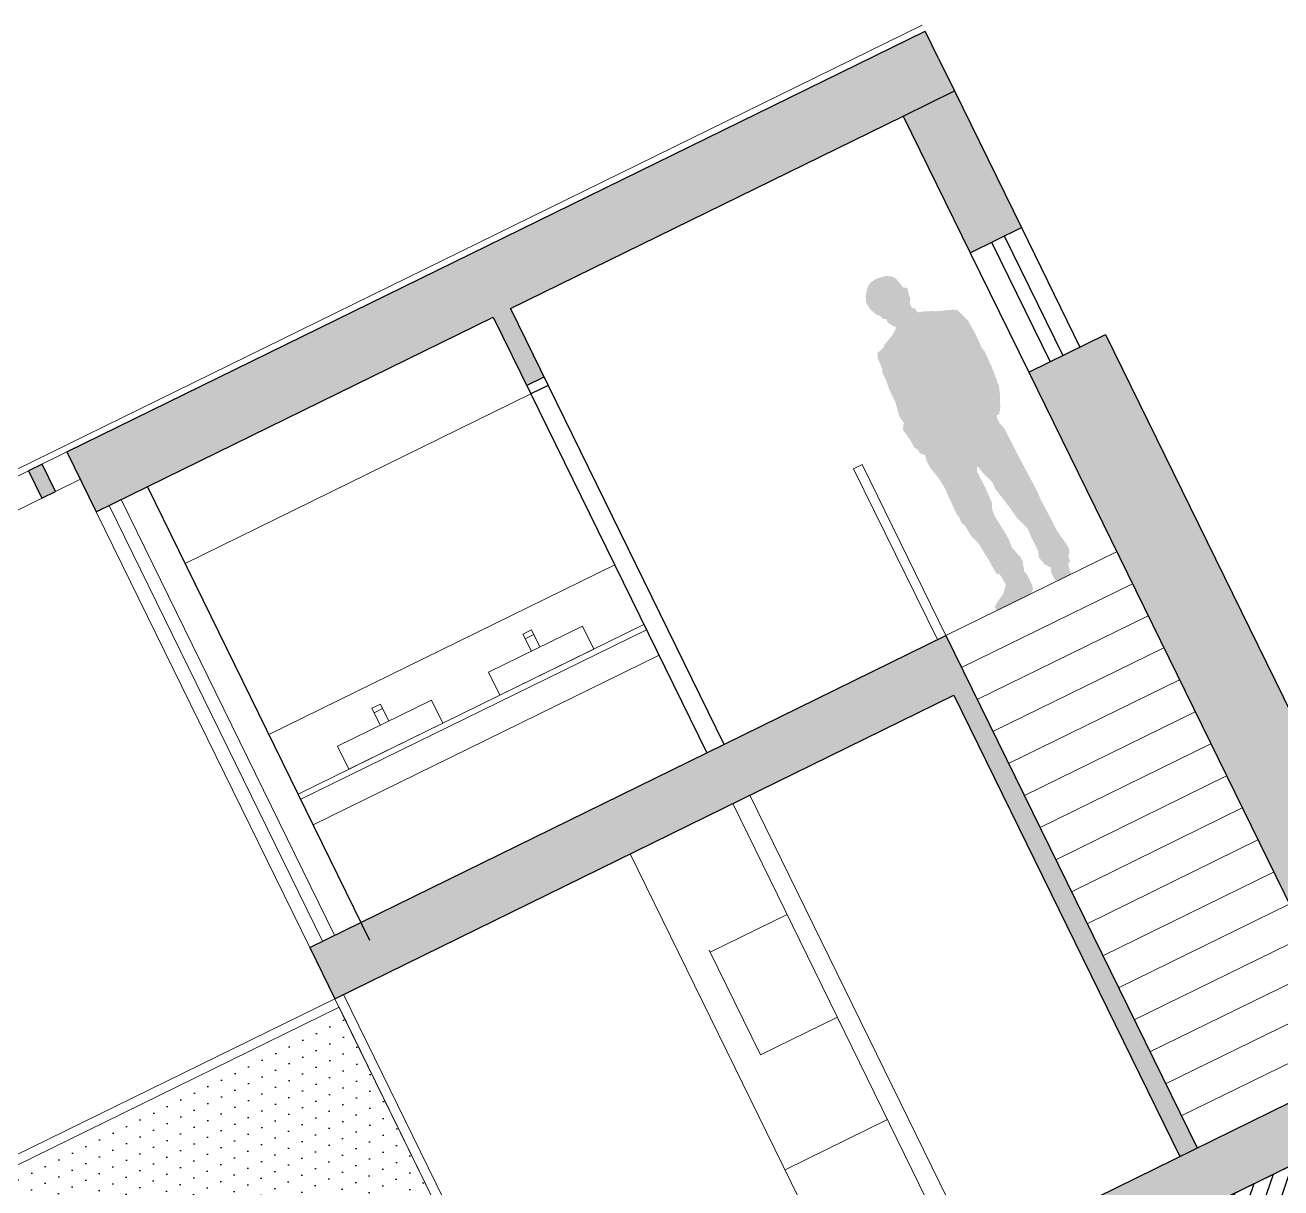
# Model space of a CAD drawing. Header units: millimetres. Extents: x 1754 to 2064, y 960 to 1845.
# Drawn here: x 2014.67 to 2021.28, y 1756.34 to 1762.45 of the extents above; entities that cross this region are included whole.
import ezdxf

# ---------------------------------------------------------------- set-up
doc = ezdxf.new("R2010")
doc.units = ezdxf.units.MM
for name, color, linetype in [('dveře', 3, 'Continuous'), ('FIGURE_SAGOME', 252, 'Continuous'), ('okna', 4, 'Continuous'), ('SRAFY', 3, 'Continuous'), ('ZARIZOVAKY', 251, 'Continuous'), ('ZDIVO', 1, 'Continuous')]:
    doc.layers.add(name, color=color, linetype=linetype)
doc.layers.add('FLOATING-WINDOWS', color=2, linetype='Continuous', plot=False)

msp = doc.modelspace()

# ---------------------------------------------------------------- hatches: boundary and pattern name
at = {"layer": 'dveře'}
msp.add_hatch(color=256, dxfattribs=at).paths.add_polyline_path([(2019.4763, 1762.2788), (2019.4058, 1762.4225), (2014.8938, 1760.2106), (2015.0479, 1759.8964), (2017.1355, 1760.9198), (2017.3116, 1760.5606), (2017.4014, 1760.6046), (2017.2253, 1760.9638), (2019.2905, 1761.9762), (2019.5599, 1762.1082)])
at = {"layer": 'FIGURE_SAGOME', "linetype": 'Continuous'}
msp.add_hatch(color=256, dxfattribs=at).paths.add_polyline_path([(2019.1123, 1761.0943), (2019.1003, 1761.0653), (2019.0983, 1761.0533), (2019.0934, 1761.0326), (2019.0959, 1760.9981), (2019.1069, 1760.9757), (2019.1218, 1760.9552), (2019.1525, 1760.9314), (2019.1706, 1760.9252), (2019.1763, 1760.9184), (2019.1807, 1760.9111), (2019.1877, 1760.9098), (2019.2017, 1760.9087), (2019.2111, 1760.8895), (2019.2327, 1760.8747), (2019.2489, 1760.8691), (2019.2543, 1760.8646), (2019.2439, 1760.8452), (2019.2345, 1760.8256), (2019.1891, 1760.7708), (2019.1891, 1760.7612), (2019.155, 1760.7302), (2019.1577, 1760.7021), (2019.1808, 1760.6468), (2019.1807, 1760.6277), (2019.2007, 1760.5883), (2019.2185, 1760.536), (2019.2511, 1760.4694), (2019.2709, 1760.3966), (2019.293, 1760.3645), (2019.2889, 1760.3276), (2019.3292, 1760.2712), (2019.3493, 1760.2334), (2019.3696, 1760.2211), (2019.3784, 1760.2032), (2019.4045, 1760.1954), (2019.4144, 1760.1621), (2019.4333, 1760.1269), (2019.4737, 1760.0769), (2019.5039, 1760.0314), (2019.5716, 1759.8836), (2019.5868, 1759.8656), (2019.5974, 1759.8375), (2019.6158, 1759.8227), (2019.6485, 1759.7689), (2019.6902, 1759.7259), (2019.7123, 1759.6874), (2019.7406, 1759.6426), (2019.7807, 1759.5705), (2019.7979, 1759.5678), (2019.8124, 1759.5448), (2019.8306, 1759.514), (2019.8181, 1759.4682), (2019.7865, 1759.4225), (2019.771, 1759.3959), (2019.7824, 1759.3792), (2019.7977, 1759.3804), (2019.9577, 1759.4588), (2019.9739, 1759.4906), (2019.9665, 1759.5155), (2019.9401, 1759.5693), (2019.9268, 1759.5834), (2019.9196, 1759.6306), (2019.9083, 1759.6569), (2019.8628, 1759.7076), (2019.8403, 1759.7632), (2019.7943, 1759.8375), (2019.7735, 1759.8702), (2019.7587, 1759.907), (2019.757, 1759.9428), (2019.7251, 1760.0176), (2019.678, 1760.1104), (2019.6782, 1760.1295), (2019.6859, 1760.1333), (2019.7105, 1760.0993), (2019.7586, 1760.053), (2019.7755, 1760.0153), (2019.8436, 1759.9281), (2019.8891, 1759.8646), (2019.9447, 1759.8093), (2019.9641, 1759.7633), (2020.0004, 1759.6893), (2020.004, 1759.6561), (2020.0349, 1759.6189), (2020.0654, 1759.6053), (2020.069, 1759.5753), (2020.0897, 1759.5363), (2020.1114, 1759.5342), (2020.1626, 1759.5593), (2020.1741, 1759.5649), (2020.1642, 1759.5982), (2020.158, 1759.6269), (2020.1689, 1759.6338), (2020.1596, 1759.6626), (2020.1649, 1759.6874), (2020.1637, 1759.6995), (2020.1499, 1759.7245), (2020.1386, 1759.7412), (2020.0969, 1759.8001), (2020.0737, 1759.8475), (2020.014, 1759.9595), (2019.9965, 1760.0017), (2019.8949, 1760.1929), (2019.8227, 1760.3337), (2019.798, 1760.3613), (2019.7836, 1760.3907), (2019.7837, 1760.4067), (2019.7946, 1760.4072), (2019.8006, 1760.4372), (2019.8004, 1760.5022), (2019.7945, 1760.5596), (2019.7845, 1760.5769), (2019.7814, 1760.5929), (2019.7545, 1760.6606), (2019.7188, 1760.74), (2019.703, 1760.7592), (2019.678, 1760.8168), (2019.6322, 1760.9004), (2019.5949, 1760.9377), (2019.5765, 1760.9557), (2019.5593, 1760.9583), (2019.5408, 1760.9572), (2019.4572, 1760.9496), (2019.4407, 1760.951), (2019.4018, 1760.9494), (2019.3724, 1760.9445), (2019.3628, 1760.9477), (2019.3502, 1760.967), (2019.3387, 1760.9645), (2019.3237, 1760.992), (2019.3256, 1760.9978), (2019.329, 1761.0169), (2019.3202, 1761.038), (2019.3128, 1761.0725), (2019.2994, 1761.0738), (2019.2899, 1761.0739), (2019.2785, 1761.0906), (2019.252, 1761.122), (2019.2272, 1761.1337), (2019.1979, 1761.1352), (2019.1532, 1761.1228), (2019.1263, 1761.1064)])
at = {"layer": 'SRAFY'}
h = msp.add_hatch(color=256, dxfattribs=at)
h.paths.add_polyline_path([(2019.2905, 1761.9762), (2019.5599, 1762.1082), (2019.912, 1761.3899), (2019.6427, 1761.2579)])
h.paths.add_polyline_path([(2019.9508, 1760.6293), (2020.3548, 1760.8274), (2022.1376, 1757.1909), (2021.7335, 1756.9928)])
h = msp.add_hatch(color=256, dxfattribs=at)
h.paths.add_polyline_path([(2010.8832, 1758.0664), (2010.8128, 1758.21), (2010.741, 1758.1748), (2010.8114, 1758.0312)])
h.paths.add_polyline_path([(2011.2424, 1758.2425), (2011.172, 1758.3861), (2011.1001, 1758.3509), (2011.1706, 1758.2072)])
h.paths.add_polyline_path([(2011.6016, 1758.4185), (2011.5311, 1758.5622), (2011.4593, 1758.527), (2011.5297, 1758.3833)])
h.paths.add_polyline_path([(2011.9607, 1758.5946), (2011.8903, 1758.7383), (2011.8185, 1758.703), (2011.8889, 1758.5594)])
h.paths.add_polyline_path([(2014.8341, 1760.0031), (2014.7636, 1760.1468), (2014.6918, 1760.1116), (2014.7622, 1759.9679)])
h.paths.add_polyline_path([(2014.1157, 1759.651), (2014.0453, 1759.7947), (2013.9735, 1759.7595), (2014.0439, 1759.6158)])
h.paths.add_polyline_path([(2014.4749, 1759.8271), (2014.4045, 1759.9707), (2014.3326, 1759.9355), (2014.4031, 1759.7919)])
h.paths.add_polyline_path([(2013.3974, 1759.2989), (2013.327, 1759.4425), (2013.2551, 1759.4073), (2013.3256, 1759.2637)])
h.paths.add_polyline_path([(2013.7566, 1759.4749), (2013.6861, 1759.6186), (2013.6143, 1759.5834), (2013.6847, 1759.4397)])
h.paths.add_polyline_path([(2012.6791, 1758.9467), (2012.6086, 1759.0904), (2012.5368, 1759.0552), (2012.6072, 1758.9115)])
h.paths.add_polyline_path([(2013.0382, 1759.1228), (2012.9678, 1759.2665), (2012.896, 1759.2313), (2012.9664, 1759.0876)])
h.paths.add_polyline_path([(2012.3199, 1758.7707), (2012.2495, 1758.9143), (2012.1776, 1758.8791), (2012.2481, 1758.7354)])
for points in [[(2018.3029, 1758.6521), (2016.1703, 1757.6067), (2016.3024, 1757.3373), (2019.5573, 1758.933), (2020.7458, 1756.5086), (2020.8356, 1756.5526), (2019.5151, 1759.2463)], [(2017.4909, 1754.913), (2017.887, 1754.1048), (2018.336, 1754.3249), (2018.0719, 1754.8637), (2021.8206, 1756.7014), (2022.0848, 1756.1626), (2022.5337, 1756.3827), (2022.1376, 1757.1909)]]:
    msp.add_hatch(color=256, dxfattribs=at).paths.add_polyline_path(points)
h = msp.add_hatch(dxfattribs=at)
h.set_pattern_fill('ANSI31', color=256, scale=0.025, style=0)
h.set_pattern_definition([(71.114994, (1938.08568, 1884.87143), (-0.07510225, 0.025691293), [])])
h.paths.add_polyline_path([(2001.3472, 1746.5536), (2002.0216, 1745.178), (2026.834, 1757.3415), (2026.0937, 1758.8518), (2022.2476, 1756.9664), (2022.5337, 1756.3827), (2022.0848, 1756.1626), (2021.8206, 1756.7014), (2018.0719, 1754.8637), (2018.336, 1754.3249), (2017.887, 1754.1048), (2017.5349, 1754.8232), (2014.9519, 1753.5569), (2015.4361, 1752.5692), (2014.9886, 1752.3499), (2014.7245, 1752.8886), (2008.9379, 1750.0519), (2009.202, 1749.5132), (2008.7531, 1749.2931), (2008.3569, 1750.1012), (2004.6337, 1748.1646)])
h = msp.add_hatch(dxfattribs=at)
h.set_pattern_fill('DOTS', color=256, scale=0.05, style=0)
h.set_pattern_definition([(206.115, (2008.65492, 1790.13868), (-0.00069708, -0.08874121), [0, -0.079375])])
h.paths.add_polyline_path([(2013.7878, 1756.0489), (2016.3244, 1757.2924), (2017.4688, 1754.9579), (2014.9322, 1753.7144)])

# ---------------------------------------------------------------- linework, layer by layer
at = {"layer": 'dveře'}
for p, q in [((2019.912, 1761.3899), (2020.2202, 1760.7614)), ((2019.7549, 1761.3129), (2020.063, 1760.6843)), ((2019.8222, 1761.3459), (2020.1304, 1760.7174)), ((2019.6427, 1761.2579), (2019.9508, 1760.6293)), ((2017.4014, 1760.6046), (2017.3116, 1760.5606)), ((2017.3336, 1760.5157), (2018.258, 1758.6301)), ((2017.4234, 1760.5597), (2018.3478, 1758.6741))]:
    msp.add_line(p, q, dxfattribs=at)
at = {"layer": 'FLOATING-WINDOWS'}
msp.add_lwpolyline([(2001.3472, 1746.5536), (2002.0216, 1745.178), (2026.834, 1757.3415), (2026.0937, 1758.8518), (2022.2476, 1756.9664), (2022.5337, 1756.3827), (2022.0848, 1756.1626), (2021.8206, 1756.7014), (2018.0719, 1754.8637), (2018.336, 1754.3249), (2017.887, 1754.1048), (2017.5349, 1754.8232), (2014.9519, 1753.5569), (2015.4361, 1752.5692), (2014.9886, 1752.3499), (2014.7245, 1752.8886), (2008.9379, 1750.0519), (2009.202, 1749.5132), (2008.7531, 1749.2931), (2008.3569, 1750.1012), (2004.6337, 1748.1646)], close=True, dxfattribs=at)
at = {"layer": 'okna', "linetype": 'Continuous', "lineweight": 0}
for p, q in [((2010.7256, 1758.2063), (2019.3904, 1762.4539)), ((2010.741, 1758.1748), (2014.8938, 1760.2106)), ((2019.0749, 1760.1443), (2019.03, 1760.1222)), ((2019.03, 1760.1222), (2019.4702, 1759.2243)), ((2019.5151, 1759.2463), (2019.0749, 1760.1443)), ((2010.8114, 1758.0312), (2014.9643, 1760.067)), ((2015.1152, 1759.9294), (2016.2377, 1757.6397)), ((2015.1781, 1759.9602), (2016.3005, 1757.6705)), ((2015.0479, 1759.8964), (2016.1703, 1757.6067)), ((2019.5151, 1759.2463), (2020.413, 1759.6865)), ((2019.5976, 1759.078), (2020.4955, 1759.5182)), ((2019.6801, 1758.9096), (2020.578, 1759.3498)), ((2019.7627, 1758.7413), (2020.6606, 1759.1814)), ((2019.8452, 1758.5729), (2020.7431, 1759.0131)), ((2019.9277, 1758.4045), (2020.8256, 1758.8447)), ((2020.0103, 1758.2362), (2020.9082, 1758.6764)), ((2020.0928, 1758.0678), (2020.9907, 1758.508)), ((2018.4841, 1758.4068), (2019.6725, 1755.9825)), ((2018.3943, 1758.3628), (2019.5827, 1755.9384)), ((2020.1753, 1757.8995), (2021.0732, 1758.3396)), ((2020.2579, 1757.7311), (2021.1558, 1758.1713)), ((2020.3404, 1757.5628), (2021.2383, 1758.0029)), ((2020.4229, 1757.3944), (2021.3208, 1757.8346)), ((2020.5054, 1757.226), (2021.4034, 1757.6662)), ((2020.588, 1757.0577), (2021.4859, 1757.4979)), ((2016.3473, 1757.3593), (2017.5358, 1754.935)), ((2016.3024, 1757.3373), (2013.7194, 1756.0711)), ((2016.3244, 1757.2924), (2013.7878, 1756.0489)), ((2016.3024, 1757.3373), (2017.4909, 1754.913)), ((2016.3244, 1757.2924), (2017.4688, 1754.9579)), ((2020.6705, 1756.8893), (2021.5684, 1757.3295)), ((2020.753, 1756.721), (2021.651, 1757.1611))]:
    msp.add_line(p, q, dxfattribs=at)
at = {"layer": 'SRAFY'}
for p, q in [((2016.4867, 1757.6429), (2015.3173, 1760.0284)), ((2018.0719, 1754.8637), (2021.8206, 1756.7014))]:
    msp.add_line(p, q, dxfattribs=at)
at = {"layer": 'ZARIZOVAKY', "linetype": 'Continuous', "lineweight": 0}
for p, q in [((2016.1096, 1758.4122), (2017.9278, 1759.3035)), ((2016.1228, 1758.3852), (2017.9411, 1759.2766)), ((2017.2916, 1759.2532), (2017.3365, 1759.2752)), ((2017.3365, 1759.2752), (2017.3804, 1759.1858)), ((2017.3355, 1759.1638), (2017.2916, 1759.2532)), ((2017.3033, 1759.2293), (2017.3482, 1759.2513)), ((2016.1888, 1758.2506), (2018.0071, 1759.1419)), ((2016.497, 1758.8637), (2016.5418, 1758.8857)), ((2016.5408, 1758.7742), (2016.497, 1758.8637)), ((2016.5087, 1758.8397), (2016.5536, 1758.8618)), ((2016.5418, 1758.8857), (2016.5857, 1758.7962)), ((2017.8555, 1758.0987), (2019.044, 1755.6743)), ((2018.2763, 1757.5811), (2018.6804, 1757.7792)), ((2018.2708, 1757.5923), (2018.5404, 1757.0423)), ((2018.5404, 1757.0423), (2018.9445, 1757.2404)), ((2018.6698, 1756.4376), (2019.2086, 1756.7017))]:
    msp.add_line(p, q, dxfattribs=at)
for points in [[(2015.5153, 1759.6244), (2017.3336, 1760.5157), (2017.7738, 1759.6178), (2015.9555, 1758.7265)], [(2017.1705, 1758.9323), (2017.6644, 1759.1744), (2017.6048, 1759.2958), (2017.111, 1759.0538)], [(2016.3759, 1758.5427), (2016.8697, 1758.7848), (2016.8102, 1758.9063), (2016.3163, 1758.6642)]]:
    msp.add_lwpolyline(points, close=True, dxfattribs=at)
at = {"layer": 'ZDIVO'}
for p, q in [((2014.8938, 1760.2106), (2019.4058, 1762.4225)), ((2014.8938, 1760.2106), (2019.4058, 1762.4225)), ((2019.4763, 1762.2788), (2019.4058, 1762.4225)), ((2019.4763, 1762.2788), (2019.5599, 1762.1082)), ((2019.2905, 1761.9762), (2019.5599, 1762.1082)), ((2019.5599, 1762.1082), (2019.912, 1761.3899)), ((2017.2253, 1760.9638), (2019.2905, 1761.9762)), ((2019.2905, 1761.9762), (2019.6427, 1761.2579)), ((2019.6427, 1761.2579), (2019.912, 1761.3899)), ((2015.0479, 1759.8964), (2017.1355, 1760.9198)), ((2017.1355, 1760.9198), (2017.3336, 1760.5157)), ((2017.2253, 1760.9638), (2017.4234, 1760.5597)), ((2019.9508, 1760.6293), (2020.3548, 1760.8274)), ((2020.3548, 1760.8274), (2022.1376, 1757.1909)), ((2019.9508, 1760.6293), (2021.7335, 1756.9928)), ((2017.4234, 1760.5597), (2017.3336, 1760.5157)), ((2014.8938, 1760.2106), (2015.0479, 1759.8964)), ((2018.258, 1758.6301), (2019.5151, 1759.2463)), ((2019.5151, 1759.2463), (2020.8356, 1756.5526)), ((2016.3024, 1757.3373), (2019.5573, 1758.933)), ((2019.5573, 1758.933), (2020.7458, 1756.5086)), ((2016.1703, 1757.6067), (2018.258, 1758.6301)), ((2016.1703, 1757.6067), (2016.3024, 1757.3373)), ((2017.4909, 1754.913), (2021.7335, 1756.9928))]:
    msp.add_line(p, q, dxfattribs=at)
msp.add_lwpolyline([(2014.8341, 1760.0031), (2014.7636, 1760.1468), (2014.6918, 1760.1116), (2014.7622, 1759.9679)], close=True, dxfattribs=at)

doc.saveas('drawing.dxf')
